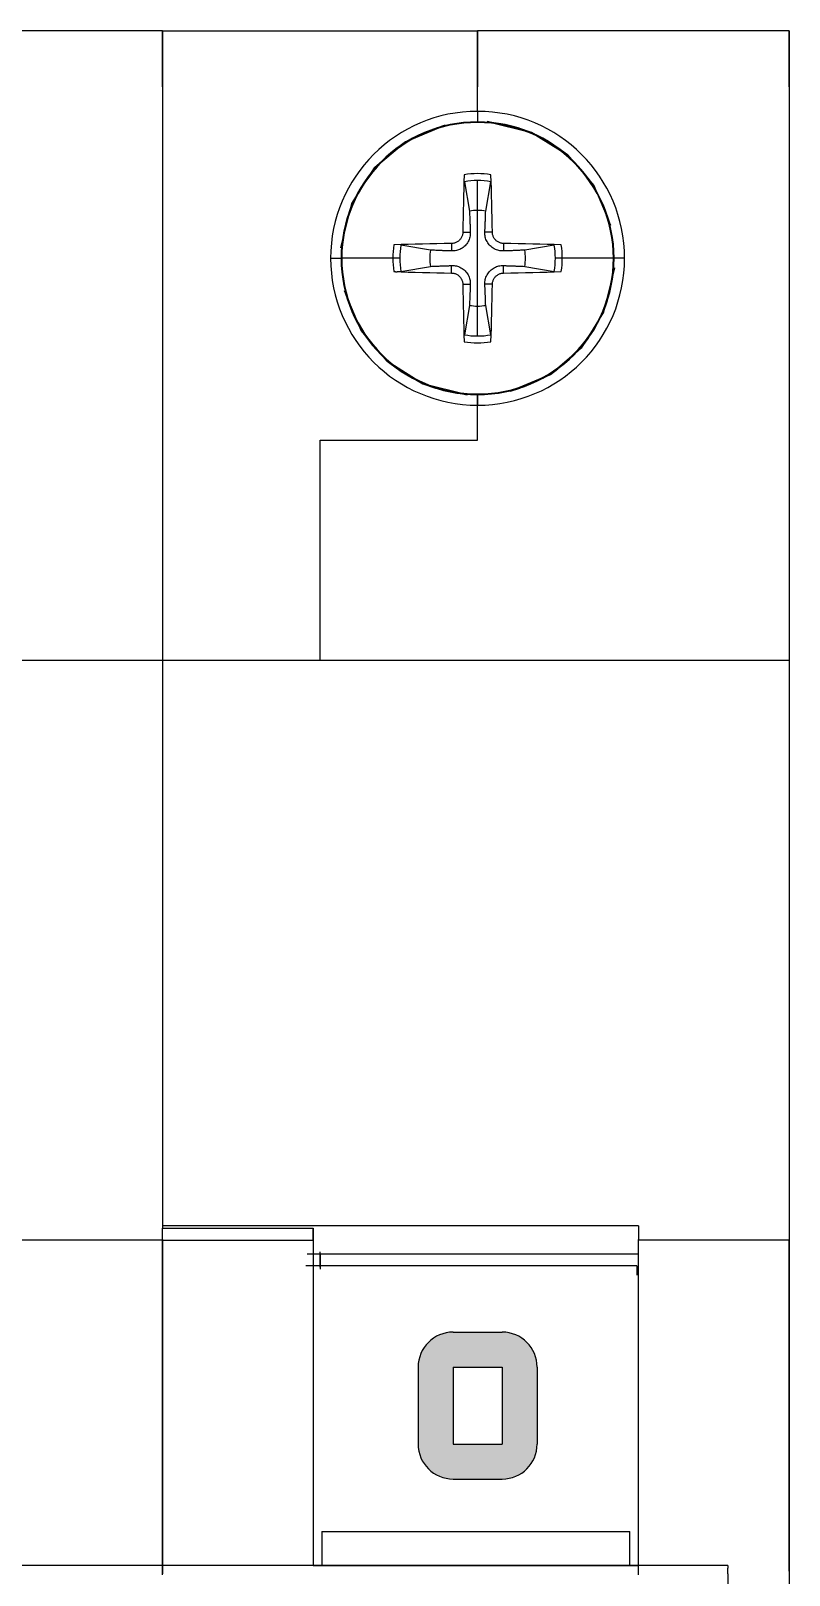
# Model space of a CAD drawing. Header units: inches. Extents: x 274.5 to 328.2, y 101.7 to 190.1.
# Drawn here: x 306.54 to 328.2, y 146 to 190.14 of the extents above; entities that cross this region are included whole.
import ezdxf

# ---------------------------------------------------------------- set-up
doc = ezdxf.new("R2010")
doc.units = ezdxf.units.IN
doc.header["$MEASUREMENT"] = 0

msp = doc.modelspace()

# ---------------------------------------------------------------- hatches: boundary and pattern name
h = msp.add_hatch(color=256)
h.paths.add_polyline_path([(321.002, 151.942, 0.414214), (320.002, 152.942), (318.602, 152.942, 0.414214), (317.602, 151.942), (317.602, 149.742, 0.414214), (318.602, 148.742), (320.002, 148.742, 0.414214), (321.002, 149.742)])
h.paths.add_polyline_path([(318.602, 151.942), (320.002, 151.942), (320.002, 149.742), (318.602, 149.742)], flags=16)

# ---------------------------------------------------------------- linework, layer by layer
for p, q in [((310.302, 190.138), (301.402, 190.138)), ((310.302, 188.538), (310.302, 190.138)), ((310.302, 190.138), (310.302, 188.538)), ((310.302, 190.138), (319.302, 190.138)), ((319.302, 190.138), (319.302, 188.538)), ((328.202, 190.138), (319.302, 190.138)), ((319.302, 188.538), (319.302, 190.138)), ((328.202, 188.538), (328.202, 190.138)), ((328.202, 190.138), (328.202, 188.538)), ((310.302, 188.538), (310.302, 155.911)), ((319.302, 187.838), (319.302, 188.538)), ((328.202, 188.538), (328.202, 155.572)), ((319.302, 187.838), (319.302, 187.538)), ((319.302, 185.004), (319.302, 185.859)), ((318.926, 185.827), (319.07, 184.984)), ((319.534, 184.984), (319.678, 185.827)), ((319.302, 183.638), (319.302, 185.004)), ((318.88, 184.382), (319.094, 184.381)), ((319.724, 184.382), (319.51, 184.381)), ((315.102, 183.638), (315.402, 183.638)), ((316.882, 183.638), (315.422, 183.638)), ((317.081, 183.638), (316.882, 183.638)), ((317.955, 183.869), (317.113, 184.014)), ((318.558, 184.06), (318.559, 183.846)), ((319.302, 182.271), (319.302, 183.638)), ((320.046, 184.06), (320.045, 183.846)), ((321.491, 184.014), (320.648, 183.869)), ((321.722, 183.638), (321.523, 183.638)), ((323.181, 183.638), (321.722, 183.638)), ((323.502, 183.638), (323.202, 183.638)), ((317.113, 183.261), (317.955, 183.406)), ((318.558, 183.216), (318.559, 183.43)), ((320.046, 183.216), (320.045, 183.43)), ((320.648, 183.406), (321.491, 183.261)), ((318.88, 182.893), (319.094, 182.895)), ((319.724, 182.893), (319.51, 182.895)), ((319.07, 182.291), (318.926, 181.449)), ((319.302, 181.416), (319.302, 182.271)), ((319.678, 181.449), (319.534, 182.291)), ((319.302, 179.738), (319.302, 179.438)), ((319.302, 179.438), (319.302, 179.738)), ((319.302, 178.438), (319.302, 179.438)), ((314.802, 178.438), (319.302, 178.438)), ((314.802, 172.138), (314.802, 178.437)), ((310.302, 172.138), (292.402, 172.138)), ((328.202, 172.138), (310.302, 172.138)), ((323.902, 155.979), (310.302, 155.979)), ((310.302, 155.572), (310.302, 155.911)), ((310.302, 155.911), (314.602, 155.911)), ((314.602, 155.572), (314.602, 155.911)), ((314.602, 155.911), (314.602, 155.138)), ((323.902, 155.979), (323.902, 155.572)), ((310.302, 155.572), (306.002, 155.572)), ((310.302, 146.007), (310.302, 155.588)), ((310.302, 155.588), (310.302, 146.037)), ((310.302, 155.572), (314.602, 155.572)), ((314.602, 155.588), (314.602, 146.273)), ((323.902, 146.007), (323.902, 155.588)), ((328.202, 155.572), (323.902, 155.572)), ((328.202, 146.111), (328.202, 155.588)), ((328.202, 155.588), (328.202, 139.612)), ((323.902, 155.166), (314.436, 155.166)), ((314.802, 154.795), (314.802, 155.234)), ((314.802, 155.181), (314.802, 154.741)), ((323.852, 154.838), (314.396, 154.838)), ((323.852, 154.838), (323.852, 154.568)), ((318.602, 152.942), (320.002, 152.942)), ((317.602, 151.942), (317.602, 149.742)), ((318.602, 151.942), (318.602, 149.742)), ((318.602, 151.942), (320.002, 151.942)), ((320.002, 151.942), (320.002, 149.742)), ((321.002, 151.942), (321.002, 149.742)), ((318.602, 149.742), (320.002, 149.742)), ((318.602, 148.742), (320.002, 148.742)), ((314.852, 147.242), (323.652, 147.242)), ((314.852, 147.242), (314.852, 146.273)), ((323.652, 146.273), (323.652, 147.242)), ((326.452, 146.266), (276.452, 146.266)), ((314.602, 146.273), (323.902, 146.273)), ((326.452, 146.266), (326.452, 146.197)), ((326.452, 146.029), (326.452, 146.197)), ((326.452, 146.029), (326.452, 142.588))]:
    msp.add_line(p, q)
for points in [[(318.376, 187.443), (318.097, 187.346), (317.238, 186.966), (317.01, 186.793), (316.36, 186.222), (316.147, 185.93), (315.711, 185.202), (315.593, 184.842), (315.397, 183.936), (315.711, 185.202), (316.36, 186.222), (317.238, 186.966), (318.376, 187.443)], [(320.844, 187.237), (321.872, 186.593), (321.594, 186.793), (320.844, 187.237), (320.507, 187.346), (319.572, 187.545), (320.844, 187.237)], [(322.457, 185.93), (321.872, 186.593), (322.62, 185.717), (322.457, 185.93)], [(323.103, 184.58), (323.011, 184.842), (322.62, 185.717), (323.103, 184.58)], [(319.07, 184.984), (319.072, 184.942), (319.073, 184.903), (319.075, 184.866), (319.076, 184.831), (319.077, 184.797), (319.079, 184.765), (319.08, 184.735), (319.081, 184.706), (319.082, 184.679), (319.083, 184.653), (319.084, 184.628), (319.085, 184.604), (319.086, 184.581), (319.087, 184.559), (319.088, 184.538), (319.088, 184.517), (319.089, 184.498), (319.09, 184.479), (319.091, 184.461), (319.091, 184.444), (319.092, 184.427), (319.093, 184.411), (319.093, 184.396), (319.094, 184.381)], [(319.51, 184.381), (319.51, 184.396), (319.511, 184.411), (319.512, 184.427), (319.512, 184.444), (319.513, 184.461), (319.514, 184.479), (319.514, 184.498), (319.515, 184.517), (319.516, 184.538), (319.517, 184.559), (319.518, 184.581), (319.519, 184.604), (319.52, 184.628), (319.52, 184.653), (319.522, 184.679), (319.523, 184.706), (319.524, 184.735), (319.525, 184.765), (319.526, 184.797), (319.528, 184.831), (319.529, 184.866), (319.53, 184.903), (319.532, 184.942), (319.534, 184.984)], [(318.88, 184.382), (318.879, 184.362), (318.877, 184.341), (318.873, 184.32), (318.868, 184.3), (318.862, 184.279), (318.854, 184.259), (318.845, 184.24), (318.835, 184.221), (318.824, 184.203), (318.811, 184.186), (318.798, 184.17), (318.784, 184.155), (318.769, 184.141), (318.753, 184.128), (318.736, 184.116), (318.718, 184.105), (318.7, 184.094), (318.68, 184.085), (318.66, 184.078), (318.64, 184.071), (318.619, 184.066), (318.599, 184.063), (318.578, 184.06), (318.558, 184.06)], [(319.094, 184.381), (319.094, 184.346), (319.092, 184.311), (319.088, 184.277), (319.081, 184.244), (319.073, 184.211), (319.062, 184.179), (319.049, 184.146), (319.033, 184.113), (319.014, 184.081), (318.993, 184.05), (318.97, 184.021), (318.945, 183.995), (318.918, 183.97), (318.889, 183.947), (318.858, 183.925), (318.826, 183.907), (318.793, 183.891), (318.76, 183.877), (318.728, 183.867), (318.696, 183.858), (318.662, 183.852), (318.628, 183.848), (318.593, 183.846), (318.559, 183.846)], [(320.045, 183.846), (320.01, 183.846), (319.976, 183.848), (319.941, 183.852), (319.908, 183.858), (319.876, 183.867), (319.843, 183.877), (319.81, 183.891), (319.777, 183.907), (319.745, 183.925), (319.714, 183.947), (319.685, 183.97), (319.659, 183.995), (319.634, 184.021), (319.611, 184.05), (319.59, 184.081), (319.571, 184.113), (319.555, 184.146), (319.541, 184.179), (319.531, 184.211), (319.522, 184.244), (319.516, 184.277), (319.512, 184.311), (319.51, 184.346), (319.51, 184.381)], [(320.046, 184.06), (320.026, 184.06), (320.005, 184.063), (319.985, 184.066), (319.964, 184.071), (319.944, 184.078), (319.924, 184.085), (319.904, 184.094), (319.885, 184.104), (319.867, 184.116), (319.85, 184.128), (319.834, 184.141), (319.819, 184.155), (319.806, 184.17), (319.792, 184.186), (319.78, 184.203), (319.769, 184.221), (319.758, 184.24), (319.749, 184.259), (319.742, 184.279), (319.735, 184.3), (319.731, 184.32), (319.727, 184.341), (319.725, 184.362), (319.724, 184.382)], [(318.559, 183.846), (318.544, 183.846), (318.528, 183.847), (318.512, 183.848), (318.496, 183.848), (318.478, 183.849), (318.46, 183.85), (318.441, 183.85), (318.422, 183.851), (318.402, 183.852), (318.381, 183.853), (318.359, 183.854), (318.336, 183.854), (318.312, 183.855), (318.287, 183.856), (318.261, 183.857), (318.233, 183.858), (318.204, 183.86), (318.174, 183.861), (318.142, 183.862), (318.109, 183.863), (318.074, 183.865), (318.036, 183.866), (317.997, 183.868), (317.955, 183.869)], [(320.648, 183.869), (320.607, 183.868), (320.567, 183.866), (320.53, 183.865), (320.495, 183.863), (320.461, 183.862), (320.43, 183.861), (320.399, 183.86), (320.371, 183.858), (320.343, 183.857), (320.317, 183.856), (320.292, 183.855), (320.268, 183.854), (320.245, 183.854), (320.223, 183.853), (320.202, 183.852), (320.182, 183.851), (320.162, 183.85), (320.143, 183.85), (320.125, 183.849), (320.108, 183.848), (320.091, 183.848), (320.075, 183.847), (320.06, 183.846), (320.045, 183.846)], [(316.912, 183.255), (316.922, 183.255), (316.932, 183.255), (316.942, 183.255), (316.952, 183.254), (316.961, 183.254), (316.971, 183.254), (316.98, 183.254), (316.99, 183.254), (317, 183.254), (317.01, 183.255), (317.019, 183.255), (317.028, 183.255), (317.037, 183.255), (317.046, 183.256), (317.054, 183.256), (317.062, 183.256), (317.07, 183.257), (317.078, 183.257), (317.084, 183.258), (317.091, 183.259), (317.097, 183.259), (317.103, 183.26), (317.108, 183.261), (317.113, 183.261)], [(317.955, 183.406), (317.997, 183.408), (318.036, 183.409), (318.074, 183.411), (318.109, 183.412), (318.142, 183.413), (318.174, 183.415), (318.204, 183.416), (318.233, 183.417), (318.261, 183.418), (318.287, 183.419), (318.312, 183.42), (318.336, 183.421), (318.359, 183.422), (318.381, 183.423), (318.402, 183.424), (318.422, 183.424), (318.441, 183.425), (318.46, 183.426), (318.478, 183.426), (318.496, 183.427), (318.512, 183.428), (318.528, 183.428), (318.544, 183.429), (318.559, 183.43)], [(318.558, 183.216), (318.578, 183.215), (318.598, 183.213), (318.619, 183.209), (318.64, 183.204), (318.66, 183.198), (318.68, 183.19), (318.699, 183.181), (318.718, 183.171), (318.736, 183.16), (318.753, 183.147), (318.769, 183.134), (318.784, 183.12), (318.798, 183.105), (318.811, 183.089), (318.824, 183.072), (318.835, 183.054), (318.845, 183.036), (318.854, 183.016), (318.862, 182.996), (318.868, 182.976), (318.873, 182.955), (318.877, 182.934), (318.879, 182.914), (318.88, 182.893)], [(318.559, 183.43), (318.593, 183.43), (318.628, 183.428), (318.662, 183.423), (318.696, 183.417), (318.728, 183.409), (318.76, 183.398), (318.793, 183.385), (318.826, 183.369), (318.858, 183.35), (318.889, 183.329), (318.918, 183.305), (318.945, 183.281), (318.97, 183.254), (318.993, 183.225), (319.014, 183.194), (319.033, 183.162), (319.049, 183.129), (319.062, 183.096), (319.073, 183.064), (319.081, 183.032), (319.088, 182.998), (319.092, 182.964), (319.094, 182.929), (319.094, 182.895)], [(319.51, 182.895), (319.51, 182.929), (319.512, 182.964), (319.516, 182.998), (319.522, 183.032), (319.531, 183.064), (319.541, 183.096), (319.555, 183.129), (319.571, 183.162), (319.59, 183.194), (319.611, 183.225), (319.634, 183.254), (319.659, 183.281), (319.685, 183.305), (319.714, 183.329), (319.745, 183.35), (319.777, 183.369), (319.81, 183.385), (319.843, 183.398), (319.876, 183.409), (319.908, 183.417), (319.941, 183.423), (319.976, 183.428), (320.01, 183.43), (320.045, 183.43)], [(319.724, 182.893), (319.725, 182.914), (319.727, 182.934), (319.73, 182.955), (319.735, 182.976), (319.742, 182.996), (319.749, 183.016), (319.758, 183.035), (319.769, 183.054), (319.78, 183.072), (319.792, 183.089), (319.806, 183.105), (319.819, 183.12), (319.834, 183.134), (319.85, 183.147), (319.867, 183.159), (319.885, 183.171), (319.904, 183.181), (319.923, 183.19), (319.943, 183.198), (319.964, 183.204), (319.984, 183.209), (320.005, 183.213), (320.026, 183.215), (320.046, 183.216)], [(320.045, 183.43), (320.06, 183.429), (320.075, 183.428), (320.091, 183.428), (320.108, 183.427), (320.125, 183.426), (320.143, 183.426), (320.162, 183.425), (320.182, 183.424), (320.202, 183.424), (320.223, 183.423), (320.245, 183.422), (320.268, 183.421), (320.292, 183.42), (320.317, 183.419), (320.343, 183.418), (320.371, 183.417), (320.399, 183.416), (320.43, 183.415), (320.461, 183.413), (320.495, 183.412), (320.53, 183.411), (320.567, 183.409), (320.607, 183.408), (320.648, 183.406)], [(320.245, 179.836), (320.507, 179.928), (321.382, 180.319), (321.594, 180.482), (322.257, 181.067), (322.457, 181.345), (322.902, 182.095), (323.011, 182.432), (323.209, 183.367), (322.902, 182.095), (322.257, 181.067), (321.382, 180.319), (320.245, 179.836)], [(319.094, 182.895), (319.093, 182.88), (319.093, 182.864), (319.092, 182.848), (319.091, 182.831), (319.091, 182.814), (319.09, 182.796), (319.089, 182.777), (319.088, 182.758), (319.088, 182.738), (319.087, 182.717), (319.086, 182.695), (319.085, 182.672), (319.084, 182.648), (319.083, 182.623), (319.082, 182.596), (319.081, 182.569), (319.08, 182.54), (319.079, 182.51), (319.077, 182.478), (319.076, 182.445), (319.075, 182.409), (319.073, 182.372), (319.072, 182.333), (319.07, 182.291)], [(319.534, 182.291), (319.532, 182.333), (319.53, 182.372), (319.529, 182.409), (319.528, 182.445), (319.526, 182.478), (319.525, 182.51), (319.524, 182.54), (319.523, 182.569), (319.522, 182.596), (319.52, 182.623), (319.52, 182.648), (319.519, 182.672), (319.518, 182.695), (319.517, 182.717), (319.516, 182.738), (319.515, 182.758), (319.514, 182.777), (319.514, 182.796), (319.513, 182.814), (319.512, 182.831), (319.512, 182.848), (319.511, 182.864), (319.51, 182.88), (319.51, 182.895)], [(315.497, 182.711), (315.593, 182.432), (315.974, 181.574), (315.497, 182.711)], [(316.147, 181.345), (316.717, 180.695), (315.974, 181.574), (316.147, 181.345)], [(317.737, 180.047), (316.717, 180.695), (317.01, 180.482), (317.737, 180.047), (318.097, 179.928), (319.004, 179.732), (317.737, 180.047)]]:
    msp.add_lwpolyline(points)
for centre, radius, start, end in [((319.302, 183.638), 4.2, 90, 180), ((319.302, 183.638), 4.2, 0, 90), ((319.302, 183.638), 3.9, 90, 180), ((319.302, 183.638), 3.88, 0, 180), ((319.302, 183.638), 3.9, 0, 90), ((319.302, 183.638), 2.419, 80.9059, 99.094), ((319.302, 183.635), 2.224, 90.0031, 99.7446), ((319.302, 183.635), 2.224, 80.2554, 89.9969), ((319.302, 183.638), 1.366, 90, 99.7666), ((319.302, 183.638), 1.366, 80.2334, 90), ((319.302, 183.638), 4.2, 180, 270), ((319.302, 183.638), 3.9, 180, 270), ((319.302, 183.638), 3.88, 180, 270), ((319.3, 183.638), 2.418, 170.9045, 180.0014), ((319.3, 183.638), 2.418, 179.9986, 189.0954), ((319.305, 183.638), 2.224, 170.2554, 179.9969), ((319.305, 183.638), 2.224, 180.0031, 189.7446), ((319.302, 183.638), 1.366, 170.2334, 189.7666), ((319.302, 183.638), 3.88, 270, 0), ((319.302, 183.638), 4.2, 270, 0), ((319.302, 183.638), 3.9, 270, 0), ((319.302, 183.638), 1.366, 350.2334, 9.7666), ((319.299, 183.638), 2.224, 0.0031, 9.7446), ((319.299, 183.638), 2.224, 350.2554, 359.9969), ((319.303, 183.638), 2.418, 359.9986, 9.0954), ((319.303, 183.638), 2.418, 350.9045, 0.0014), ((319.302, 183.638), 1.366, 260.2334, 270), ((319.302, 183.638), 1.366, 270, 279.7666), ((319.302, 183.641), 2.224, 260.2554, 269.9969), ((319.302, 183.641), 2.224, 270.0031, 279.7446), ((319.302, 183.637), 2.419, 260.9059, 279.094), ((318.602, 151.942), 1, 90, 180), ((320.002, 151.942), 1, 0, 90), ((318.602, 149.742), 1, 180, 270), ((320.002, 149.742), 1, 270, 0)]:
    msp.add_arc(centre, radius, start, end)
for centre, major_axis, start_param, end_param in [((319.569, 183.636), (-0.052, -7.993), 4.409166, 4.619534), ((319.035, 183.636), (-0.052, 7.993), 4.805244, 5.015612), ((319.303, 183.371), (-7.993, -0.052), 4.805244, 5.015612), ((319.3, 183.371), (-7.993, 0.052), 4.409166, 4.619534), ((319.303, 183.905), (7.993, -0.052), 4.409166, 4.619534), ((319.3, 183.905), (7.993, 0.052), 4.805244, 5.015612), ((319.569, 183.639), (0.052, -7.993), 4.805244, 5.015612), ((319.035, 183.639), (0.052, 7.993), 4.409166, 4.619534)]:
    msp.add_ellipse(centre, major_axis=major_axis, ratio=0.087156, start_param=start_param, end_param=end_param)

doc.saveas('drawing.dxf')
